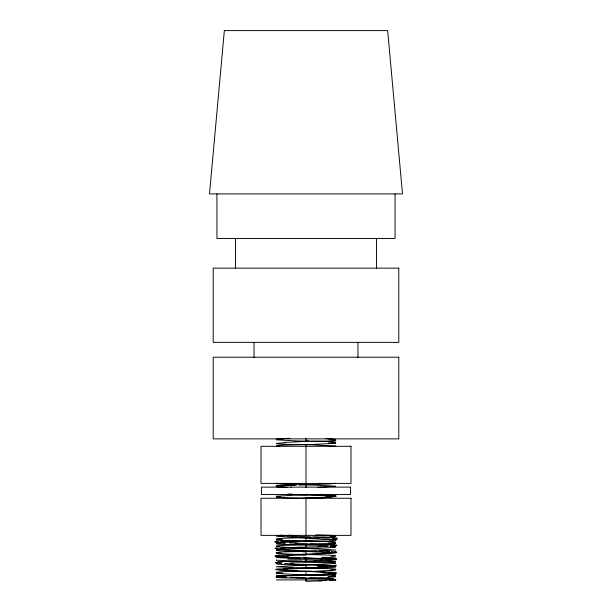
<?xml version="1.0" encoding="UTF-8"?>
<svg xmlns="http://www.w3.org/2000/svg" width="612" height="612" viewBox="0 0 612 612"><rect width="100%" height="100%" fill="white"/><g stroke="black" fill="none" stroke-linecap="round" stroke-linejoin="round"><path stroke-width="0.92" d="M235.482 268.614L235.482 238.451M300.53 498.459L335.69 496.592M335.69 563.4L276.31 566.743L308.961 568.517M311.845 567.829L276.31 569.711L297.891 571.004M276.31 496.217L307.102 494.511M335.636 483.296L329.761 483.908M337.097 538.476L337.097 538.338A31.365 1.117 0.2 0 0 335.636 537.917M276.31 556.346L335.69 553.011L300.155 551.129M335.69 536.678L308.861 538.246M335.69 570.078L308.861 571.646M335.613 576.841L325.898 577.652M335.606 579.816L335.292 579.908A29.445 1.04 -0.3 0 0 335.713 579.763L327.474 578.921L295.55 577.667M276.456 549.561L306 548M335.544 443.249L306 444.817M335.544 543.464L306 545.024M275.163 541.758L275.913 541.62M276.333 576.221L277.052 576.091M276.869 439.592L276.31 439.806L306 441.474L306 438.46M276.869 539.807L276.31 540.014L306 541.689L306 537.979M276.869 573.214L276.31 573.421L306 575.089L306 571.379M276.892 542.775L308.961 541.207M276.892 576.183L308.961 574.614M276.555 569.344L277.634 569.206M334.32 538.881L332.523 539.019M333.364 573.452L331.627 573.589M332.844 545.996L330.725 546.126M331.727 580.291L329.7 580.421M329.202 483.947L298.924 485.155M328.988 560.102L326.334 560.24M283.333 568.808L285.965 568.678M324.513 577.713L306 578.432M323.717 497.724L304.462 498.459M287.357 554.832L290.501 554.702M323.832 567.209L295.481 568.28M290.776 535.209L276.31 536.303L335.69 539.646M289.744 547.763L293.094 547.633M321.637 580.811L306.054 581.4L305.946 578.432M294.686 441.52L308.961 441M317.414 487.45L335.69 486.196L300.155 484.322M318.944 546.677L304.118 547.22M316.702 560.646L303.782 561.112M301.135 554.288L316.075 553.753M303.039 551.81L335.69 550.035L276.31 546.715M276.31 579.916L335.69 579.916M285.1 442.805A29.728 1.048 -0.4 0 0 278.529 443.991A29.728 1.048 -0.4 0 0 306 444.465L335.69 446.117M307.897 495.07L293.492 494.542M310.942 536.831L295.848 536.28M308.272 543.739L295.152 543.265M285.1 543.02A29.728 1.048 -0.4 0 0 278.529 544.198A29.728 1.048 -0.4 0 0 306 544.68L335.69 546.325M303.039 557.914L335.108 559.475M307.821 564.539L293.263 564.004M297.34 571.065L310.735 571.47M310.667 571.547L335.69 573.046M316.756 551.037L287.831 549.943M318.623 495.468L321.889 495.598M318.653 564.937L321.943 565.075M321.545 498.474L306 497.893L306 535.378M321.683 537.244L324.865 537.382M321.139 571.868L324.215 571.998M287.487 494.205L306 494.917L306 494.221M325.362 438.521L335.69 439.431M285.965 487.45L276.31 486.571M285.383 542.852L282.683 542.714M326.464 551.443L329.149 551.58M281.681 563.461L279.6 563.331M280.663 487.16L278.942 487.03M279.776 556.461L278.001 556.323M334.971 551.986L336.072 552.123M335.667 559.024L336.401 559.161M276.456 560.164L306 561.732L306 558.022M335.544 566.261L306 564.7L306 568.41M276.326 486.601L276.364 486.639A29.445 1.056 0 0 1 276.364 486.441M276.31 553.378L306 555.046L306 551.336M275.255 555.918L275.255 555.78A31.013 1.102 -0.2 0 1 276.7 555.367M395.077 193.912L395.077 238.451L216.923 238.451L216.923 193.912M376.518 238.451L376.518 268.614M357.959 342.376L357.959 357.599M320.849 487.129L320.849 487.588M320.849 494.083L320.849 494.55M306 444.442L306 483.411M306 484.528L306 487.542M306 544.657L306 548.367M306 579.916L306 578.065A29.728 1.048 -0.4 0 1 278.529 577.606A29.728 1.048 -0.4 0 1 285.1 576.42M291.151 487.129L291.151 487.588M291.151 494.083L291.151 494.55M254.041 342.376L254.041 357.599M326.8 580.444A30.003 0.62 -1.7 0 1 319.12 580.78M334.527 579.901A29.965 0.956 -0.9 0 1 329.868 580.275M335.093 579.365A30.034 1.079 0 0 1 335.399 579.763M332.308 579.174A29.491 0.979 0.8 0 1 334.435 579.373M328.422 578.83A30.019 0.933 1 0 1 333.632 579.189M309.458 577.896A29.804 0.727 1.5 0 1 333.486 578.967M297.945 577.629A30.141 0.436 1.9 0 1 290.004 577.315M286.768 577.269A29.575 0.75 1.5 0 1 282.989 577.078M284.634 577.062A30.118 0.849 1.3 0 1 279.608 576.764M278.253 576.749A29.621 0.995 0.7 0 1 277.091 576.619M277.902 576.611A30.164 1.063 0.4 0 1 276.066 576.221M276.287 576.099A30.233 1.025 -0.6 0 1 279.952 575.685M281.199 575.701A29.667 0.819 -1.3 0 1 284.787 575.494M332.737 573.643A30.049 0.742 -1.5 0 1 319.127 575.005A30.049 0.742 -1.5 0 1 278.659 575.685M329.134 573.605A30.309 0.711 -1.6 0 1 323.075 573.895M335.56 573.062A30.348 1.01 -0.7 0 1 331.742 573.444M335.973 572.855A29.781 1.063 0 0 1 335.98 573.054M334.634 572.518A30.317 1.079 0.2 0 1 336.103 572.863M332.056 572.396A29.812 0.972 0.9 0 1 333.731 572.526M326.54 571.975A30.386 0.887 1.2 0 1 333.601 572.411M312.457 571.394A30.386 0.49 1.8 0 1 325.607 571.922M296.797 570.927A29.896 0.413 1.9 0 1 292.008 570.744M293.837 570.713A30.424 0.535 1.8 0 1 287.212 570.438M289.193 570.323A30.202 0.796 1.4 0 1 278.146 569.703M276.326 569.673A30.516 1.086 0.2 0 1 275.935 569.336M276.471 569.221A30.539 1.002 -0.8 0 1 281.306 568.793M282.652 568.709A30.516 0.673 -1.6 0 1 293.148 568.234M327.344 567.01A30.049 0.681 -1.6 0 1 323.182 567.209M334.848 565.213A30.432 0.788 -1.4 0 1 317.613 566.613M324.36 565.044A30.699 0.834 1.3 0 1 331.566 565.419M308.777 564.44A30.73 0.398 1.9 0 1 324.077 565.021M294.028 563.996A30.187 0.451 1.9 0 1 290.868 563.874M292.544 563.836A30.761 0.635 1.7 0 1 284.664 563.491M281.505 563.315A30.761 0.979 0.9 0 1 276.723 562.933M275.836 562.788A30.814 1.102 0 0 1 276.142 562.382M276.823 562.39A30.256 1.002 -0.8 0 1 279.003 562.191M277.649 562.198A30.791 0.964 -1 0 1 282.996 561.831M277.802 561.969A30.569 0.742 -1.5 0 1 302.435 560.867M322.386 560.278A30.898 0.444 -1.9 0 1 314.247 560.6M333.05 559.712A30.868 0.872 -1.3 0 1 326.678 560.087M335.628 559.567A30.363 1.017 -0.7 0 1 334.435 559.697M336.677 559.161A30.914 1.094 -0.4 0 1 334.795 559.559M332.698 558.603A30.967 1.056 0.6 0 1 336.447 559.031M327.741 558.412A30.386 0.842 1.3 0 1 331.421 558.626M321.881 558.045A30.929 0.765 1.5 0 1 330.09 558.435M329.73 558.542A30.745 0.482 1.8 0 1 294.303 557.547A30.745 0.482 1.8 0 1 275.362 556.446M288.535 556.782A31.028 0.727 1.6 0 1 282.339 556.476M279.661 556.308A31.051 1.04 0.7 0 1 275.752 555.918M277.626 555.375A30.493 0.995 -0.9 0 1 279.34 555.237M277.764 555.26A31.074 0.91 -1.2 0 1 284.985 554.809M285.934 554.755A31.067 0.505 -1.8 0 1 299.375 554.22M320.283 553.554A30.554 0.421 -1.9 0 1 315.394 553.745M325.186 553.24A31.09 0.543 -1.8 0 1 318.416 553.523M334.45 552.491A30.852 0.811 -1.4 0 1 323.159 553.126M336.707 552.116A31.158 1.109 -0.2 0 1 336.309 552.46M331.222 551.557A31.181 1.025 0.8 0 1 336.156 551.993M319.135 550.991A31.143 0.689 1.6 0 1 329.845 551.473M288.497 549.943A30.646 0.696 1.6 0 1 284.251 549.744M286.056 549.729A31.181 0.811 1.4 0 1 280.288 549.415M285.888 549.232A30.99 0.995 0.9 0 1 277.366 547.954M279.944 548.123A31.266 0.849 -1.3 0 1 287.28 547.732M287.571 547.717A31.288 0.405 -1.9 0 1 303.147 547.12M321.377 546.547A30.715 0.459 -1.9 0 1 318.163 546.677M327.695 546.156A31.296 0.643 -1.7 0 1 319.678 546.508M335.766 545.59A31.281 1.002 -0.9 0 1 330.908 545.981M336.355 545.032A31.327 1.125 0 0 1 336.669 545.445M333.448 544.833A30.753 1.017 0.8 0 1 335.667 545.04M329.394 544.473A31.296 0.979 1 0 1 334.825 544.841M309.641 543.494A31.051 0.757 1.5 0 1 334.672 544.611M297.646 543.219A31.365 0.451 1.9 0 1 289.392 542.89M285.031 542.691A31.319 0.88 1.3 0 1 278.567 542.316M277.16 542.301A30.799 1.033 0.7 0 1 275.951 542.171M276.8 542.163A31.35 1.109 0.4 0 1 274.887 541.758M275.117 541.628A31.396 1.071 -0.6 0 1 278.919 541.199M280.22 541.215A30.799 0.849 -1.3 0 1 283.945 541M281.566 541.023A31.342 0.773 -1.5 0 1 289.881 540.625M337.005 539.004A31.136 0.49 -1.8 0 1 317.819 540.121A31.136 0.49 -1.8 0 1 281.933 541.13M329.937 539.042A31.403 0.734 -1.6 0 1 323.664 539.348M336.592 538.476A31.419 1.048 -0.7 0 1 332.637 538.874M332.974 537.787A30.837 1.002 0.9 0 1 334.703 537.925M327.267 537.351A31.411 0.918 1.2 0 1 334.565 537.803M312.717 536.755A31.388 0.505 1.8 0 1 326.303 537.298M296.545 536.273A30.852 0.421 1.9 0 1 291.603 536.081M293.485 536.051A31.388 0.551 1.8 0 1 286.653 535.768M288.696 535.653A31.136 0.819 1.4 0 1 280.074 535.217M327.213 497.533A29.973 0.681 -1.6 0 1 323.067 497.724M331.092 497.212A30.485 0.788 -1.4 0 1 325.446 497.51M333.953 495.789A30.248 0.972 -0.9 0 1 325.63 497.028M324.291 495.567A30.455 0.826 1.3 0 1 331.436 495.95M308.846 494.97A30.439 0.398 1.9 0 1 324 495.552M294.25 494.534A29.835 0.444 1.9 0 1 291.128 494.412M292.781 494.374A30.378 0.627 1.7 0 1 288.757 494.205M287.862 487.412A30.049 0.704 1.6 0 1 283.142 487.183M280.548 487.022A30.034 1.002 0.7 0 1 276.769 486.639M276.234 486.441A29.95 1.063 -0.2 0 1 277.687 486.104M278.575 486.112A29.43 0.956 -0.9 0 1 280.227 485.982M278.712 485.997A29.965 0.88 -1.2 0 1 285.674 485.568M283.272 485.653A29.774 0.597 -1.7 0 1 296.468 485.079M281.489 486.441A29.728 1.063 -0.1 0 1 295.412 484.826M306.008 574.729A29.728 1.063 0 0 1 333.112 575.379A29.728 1.063 0 0 1 328.185 576.512M282.346 573.023A29.728 1.033 -0.5 0 1 280.755 571.868A29.728 1.033 -0.5 0 1 311.646 571.118M309.955 568.25A29.728 1.063 0.1 0 1 330.595 569.948M329.149 573.253A29.728 1.063 -0.1 0 1 310.766 575.005M306.069 561.594A29.728 1.056 0.3 0 1 332.668 563.231M331.482 566.337A29.728 1.063 0.2 0 1 312.005 567.86M320.13 560.362A29.728 1.048 0.4 0 1 331.528 561.893A29.728 1.048 0.4 0 1 289.698 561.969M276.364 563.132A29.728 1.063 0 0 1 276.31 563.055M305.923 564.968A29.728 1.056 0.3 0 1 280.166 564.295A29.728 1.056 0.3 0 1 280.449 563.239M276.578 560.164A29.728 1.063 0.2 0 1 276.364 560.087M321.751 557.303A29.728 1.063 -0.1 0 1 330.342 558.794A29.728 1.063 -0.1 0 1 287.671 559.093M306.015 554.571A29.728 1.033 0.5 0 1 332.056 555.344A29.728 1.033 0.5 0 1 331.046 556.385M281.405 553.24A29.728 1.063 -0.1 0 1 302.045 551.55M301.234 558.305A29.728 1.063 0.1 0 1 282.851 556.553M279.332 546.531A29.728 1.056 -0.3 0 1 305.931 544.887M335.636 543.38A29.728 1.063 -0.2 0 1 335.422 543.464M306.008 541.322A29.728 1.063 0.1 0 1 333.035 541.987A29.728 1.063 0.1 0 1 328.43 543.119M335.69 546.355A29.728 1.063 0 0 1 335.636 546.432M331.551 546.539A29.728 1.056 -0.3 0 1 331.834 547.587A29.728 1.056 -0.3 0 1 306.077 548.268M299.995 551.16A29.728 1.063 -0.2 0 1 280.518 549.637M282.346 539.616A29.728 1.033 -0.5 0 1 280.755 538.461A29.728 1.033 -0.5 0 1 311.646 537.718M315.891 534.911A29.728 1.063 0.1 0 1 330.595 536.54M329.149 539.845A29.728 1.063 -0.1 0 1 310.766 541.605M306.069 494.787A29.728 1.056 0.3 0 1 332.668 496.424M318.133 494.527A29.728 1.048 0.4 0 1 307.147 494.55M305.923 498.16A29.728 1.056 0.3 0 1 280.166 497.479A29.728 1.056 0.3 0 1 280.449 496.431M299.995 484.344A29.728 1.063 -0.2 0 1 276.876 483.174M331.559 446.324A29.728 1.056 -0.3 0 1 333.846 446.477M279.34 446.316A29.728 1.056 -0.3 0 1 305.931 444.679M335.636 443.172A29.728 1.063 -0.2 0 1 335.422 443.249M306.008 441.107A29.728 1.063 0.1 0 1 333.035 441.772A29.728 1.063 0.1 0 1 328.43 442.904M329.157 439.638A29.728 1.063 -0.1 0 1 310.766 441.39M284.152 442.43A29.728 0.467 -1.8 0 1 300.217 441.772M277.244 439.592A29.728 1.033 -0.5 0 1 290.08 438.345M281.658 438.865A29.728 0.39 -1.9 0 1 283.54 438.766M224.344 30.6L209.495 193.912L402.505 193.912L387.656 30.6L224.344 30.6M398.787 268.14L213.213 268.14L213.213 342.376L398.787 342.376L398.787 268.14M398.787 357.217L213.213 357.217L213.213 438.873L398.787 438.873L398.787 357.217M350.997 446.301L261.003 446.301L261.003 483.411L350.997 483.411L350.997 446.301M350.538 487.129L261.462 487.129L261.462 494.55L350.538 494.55L350.538 487.129M350.997 498.26L261.003 498.26L261.003 535.378L350.997 535.378L350.997 498.26M276.31 496.248A29.728 1.063 0 0 0 276.364 496.324M335.636 446.217A29.728 1.063 0 0 0 335.69 446.14"/></g></svg>
